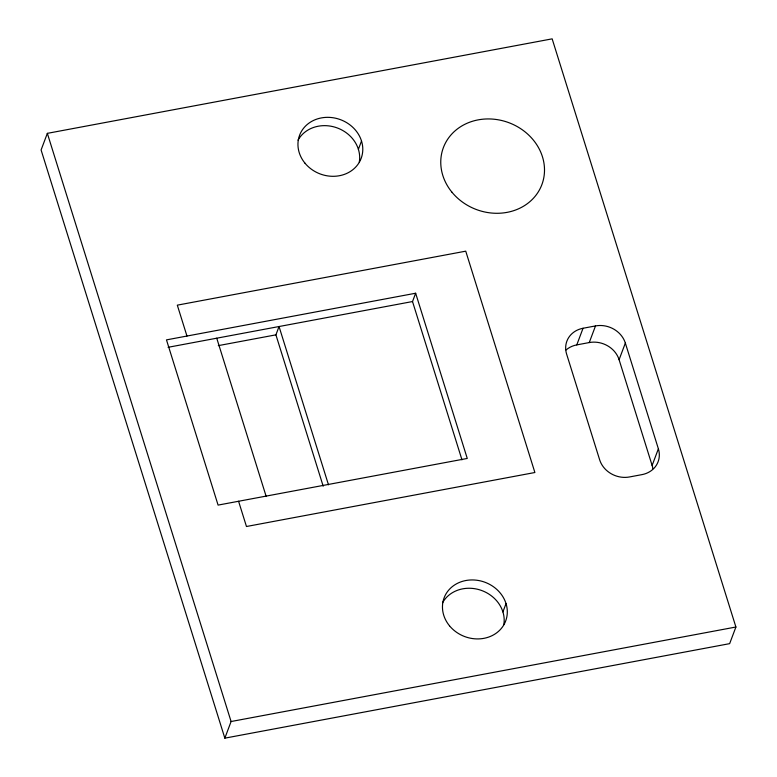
<?xml version="1.0" encoding="UTF-8"?>
<svg xmlns="http://www.w3.org/2000/svg" width="777" height="777" viewBox="0 0 777 777"><rect width="100%" height="100%" fill="white"/><g stroke="black" fill="none" stroke-linecap="round" stroke-linejoin="round"><path stroke-width="1.17" d="M47.348 133.353L41.094 149.98L224.844 738.15L729.652 643.647L735.906 627.02L552.156 38.85L47.348 133.353L231.09 721.522L224.844 738.15M323.193 486.198L275.913 334.848L279.04 326.534L328.486 484.819M358.391 149.31L361.519 140.996M461.965 459.829L412.519 301.544L415.646 293.23L166.472 339.879L218.084 505.099L467.259 458.449L415.646 293.23M566.122 349.932A24.427 21.533 20.6 0 1 576.787 344.891L583.041 328.263L595.503 325.932A24.427 21.533 20.6 0 1 625.349 343.075L658.381 448.815L652.126 465.442A24.427 21.533 20.6 0 1 652.874 468.696M576.787 344.891L589.248 342.56L595.503 325.932M502.913 611.917L506.031 603.603M652.126 465.442L619.094 359.702L625.349 343.075M168.094 347.3L412.519 301.544M218.318 345.629L275.913 334.848M231.09 721.522L735.906 627.02M216.744 338.199L266.19 496.484M186.966 336.043L177.311 305.157L465.744 251.165L534.887 472.513L246.464 526.505L238.578 501.262M298.018 140.19A32.887 28.982 20.6 0 1 336.897 127.807A32.887 28.982 20.6 0 1 359.285 162.131M442.54 602.787A32.887 28.982 20.6 0 1 481.419 590.413A32.887 28.982 20.6 0 1 503.797 624.737M658.381 448.815A24.427 21.533 20.6 0 1 641.948 474.63L629.496 476.961A24.427 21.533 20.6 0 1 599.65 459.809L566.608 354.069A24.427 21.533 20.6 0 1 583.041 328.263M589.248 342.56A24.427 21.533 20.6 0 1 619.094 359.702M451.767 191.987A52.613 46.367 20.6 0 0 540.743 187.344A52.613 46.367 20.6 0 0 485.392 119.007A52.613 46.367 20.6 0 0 451.767 191.987M304.992 163.199A32.887 28.982 20.6 0 0 360.538 159.877A32.887 28.982 20.6 0 0 325.573 117.395A32.887 28.982 20.6 0 0 304.992 163.199M449.504 625.806A32.887 28.982 20.6 0 0 505.06 622.484A32.887 28.982 20.6 0 0 470.095 580.001A32.887 28.982 20.6 0 0 449.504 625.806"/></g></svg>
